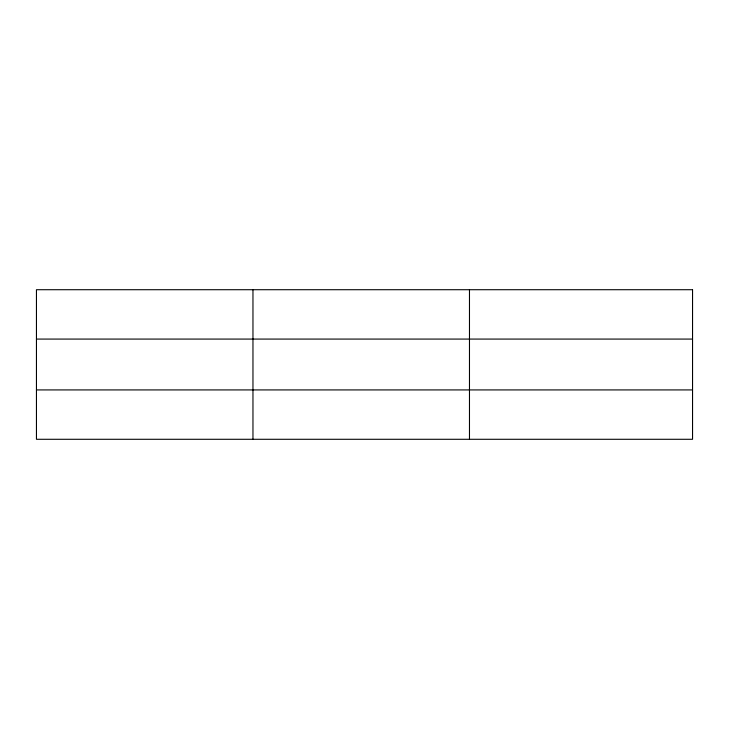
<?xml version="1.0" encoding="UTF-8"?>
<svg xmlns="http://www.w3.org/2000/svg" width="729" height="729" viewBox="0 0 729 729"><rect width="100%" height="100%" fill="white"/><g stroke="black" fill="none" stroke-linecap="round" stroke-linejoin="round"><path stroke-width="1.09" d="M252.963 439.286L252.963 289.714M469.476 439.286L469.476 289.714M36.45 339.076L692.55 339.076M36.45 389.924L692.55 389.924M692.55 289.714L692.55 439.286L36.45 439.286L36.45 289.714L692.55 289.714"/></g></svg>
